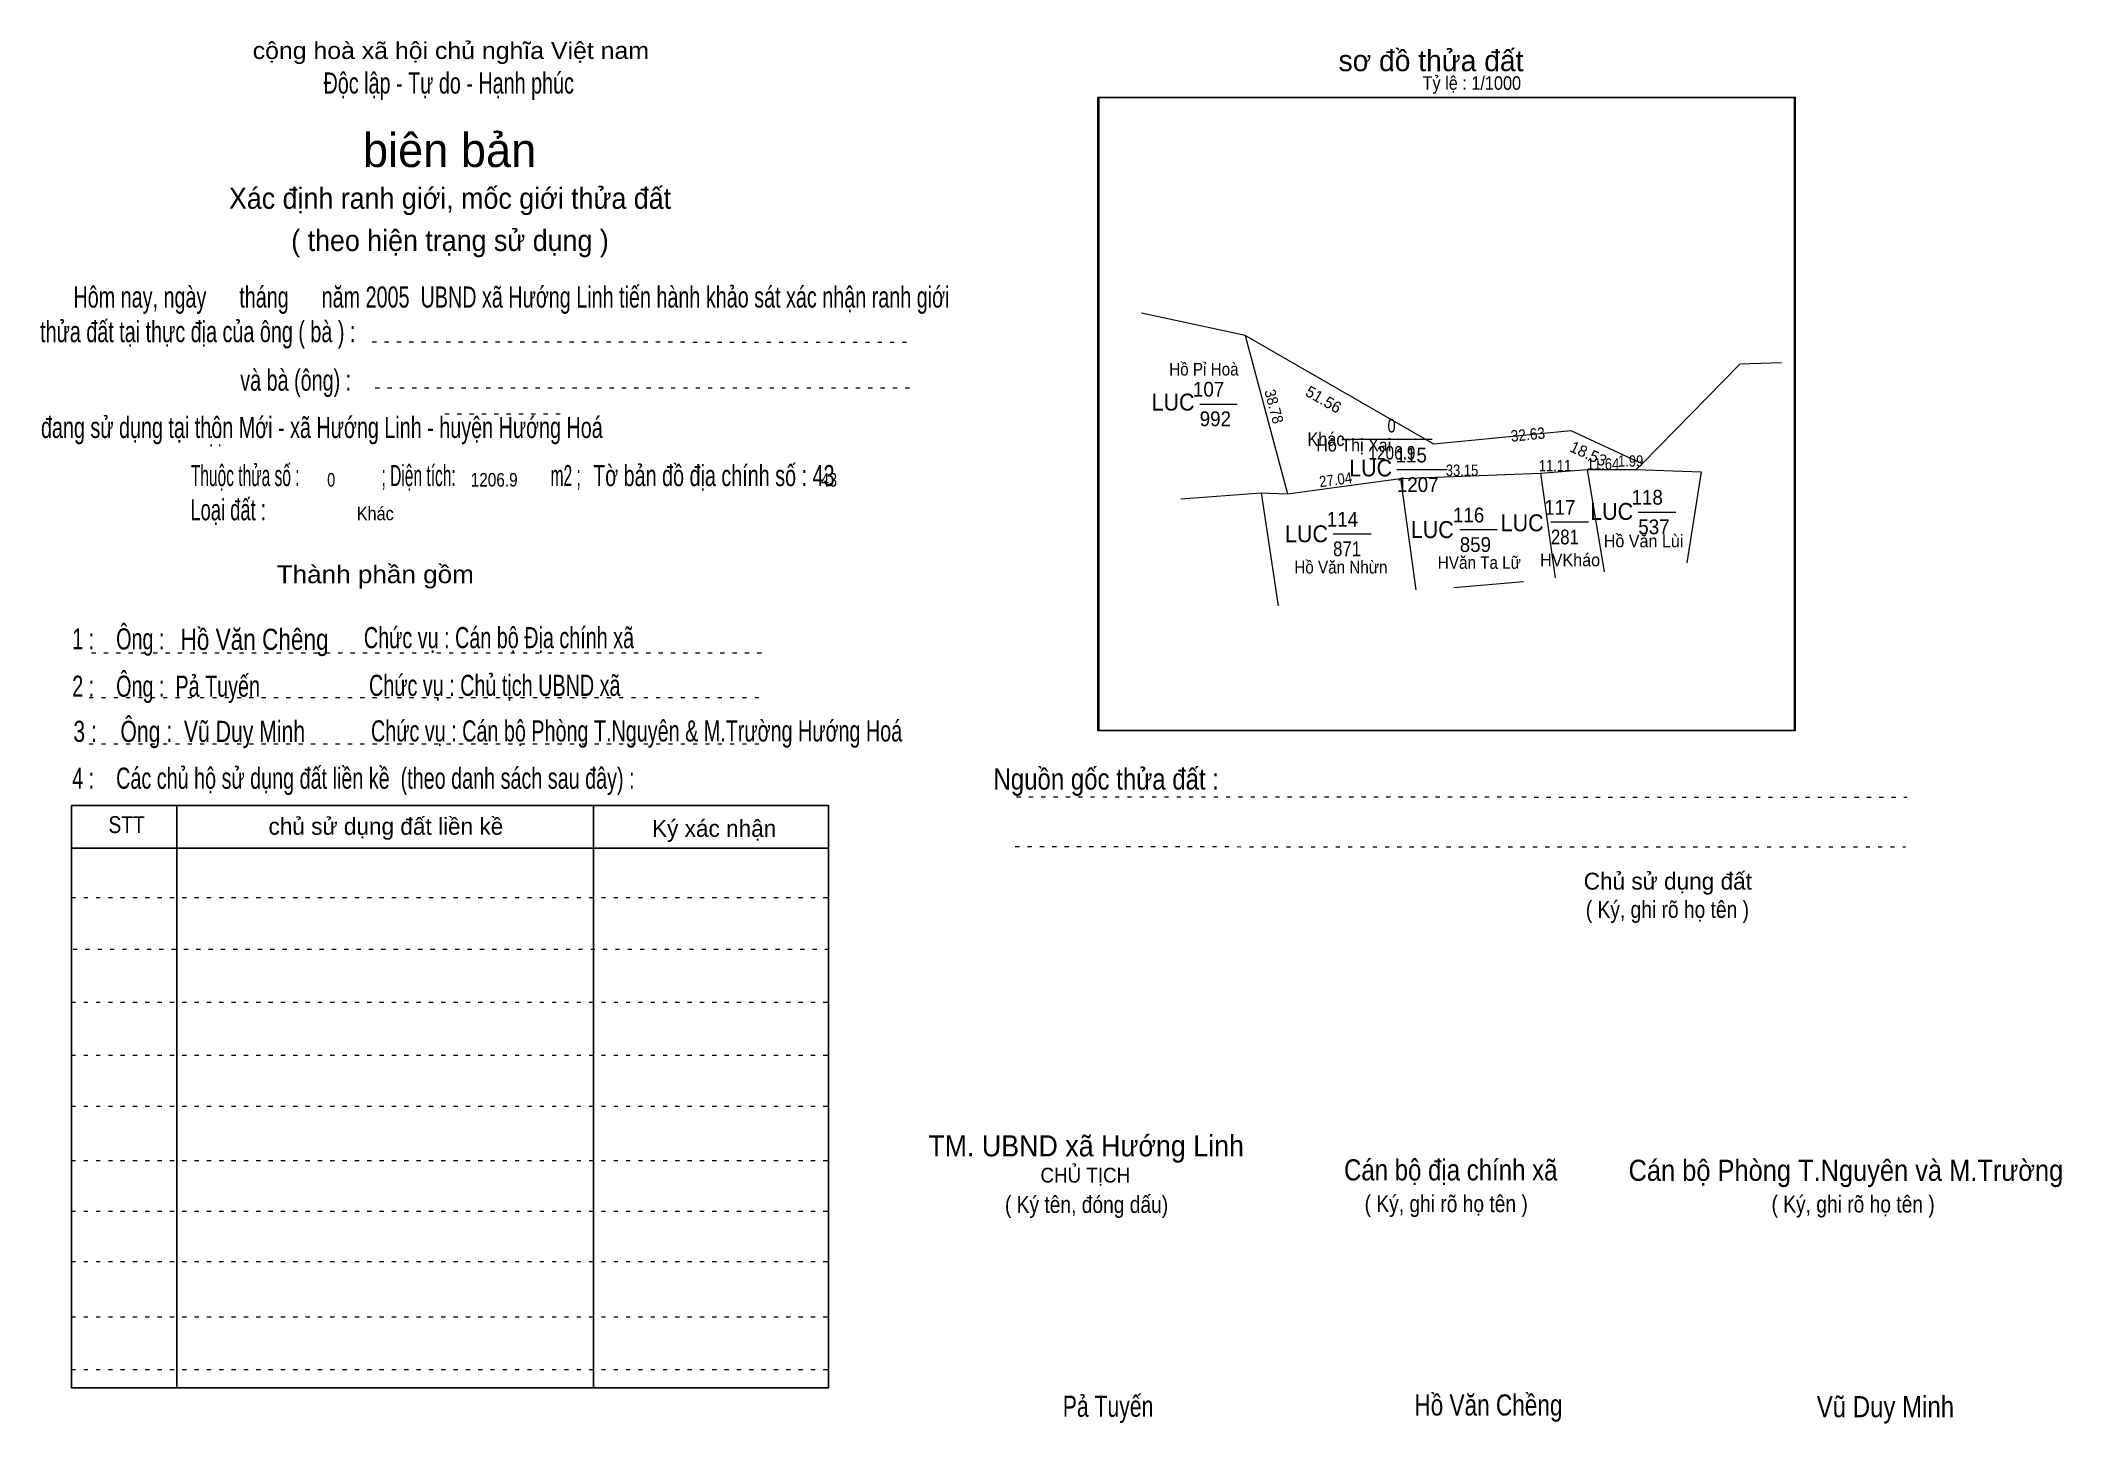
# Model space of a CAD drawing. Header units: centimetres. Extents: x -1.5 to 46.4, y -3.9 to 28.9.
import ezdxf
from ezdxf.enums import TextEntityAlignment as Align

# ---------------------------------------------------------------- set-up
doc = ezdxf.new("R2010")
doc.units = ezdxf.units.CM
doc.header["$LTSCALE"] = 0.16
doc.linetypes.add('DOTTED', pattern=[1.5, 0.3, -1.2])
for name, color, linetype, lineweight in [('15', 7, 'Continuous', 13), ('2', 7, 'Continuous', 25), ('22', 7, 'Continuous', 13), ('33', 7, 'Continuous', 13), ('5', 7, 'DOTTED', 13)]:
    doc.layers.add(name, color=color, linetype=linetype, lineweight=lineweight)
doc.layers.add('34', color=7, linetype='Continuous')
doc.layers.add('51', color=7, linetype='Continuous')

msp = doc.modelspace()

# ---------------------------------------------------------------- linework, layer by layer
at = {"layer": '15'}
for p, q in [((25.97, 20.25), (26.86, 20.25)), ((30.64, 18.7), (31.83, 18.7)), ((32.13, 17.28), (33.02, 17.28)), ((34.29, 17.46), (35.18, 17.46)), ((36.36, 17.69), (37.25, 17.69)), ((29.13, 17.18), (30.03, 17.18))]:
    msp.add_line(p, q, dxfattribs=at)
at = {"layer": '2'}
msp.add_lwpolyline([(23.56, 27.52), (40.06, 27.52), (40.06, 12.52), (23.56, 12.52)], close=True, dxfattribs=at)
at = {"layer": '22'}
for p, q in [((27.05, 21.88), (24.59, 22.41)), ((27.05, 21.88), (28.05, 18.13)), ((35.15, 18.7), (35.55, 16.28)), ((30.73, 18.49), (34.04, 18.62)), ((34.04, 18.62), (34.39, 16.14)), ((27.43, 18.15), (27.83, 15.47)), ((31.99, 15.91), (33.64, 16.05))]:
    msp.add_line(p, q, dxfattribs=at)
msp.add_lwpolyline([(30.73, 18.49), (34.04, 18.62), (35.15, 18.7), (36.31, 18.7), (36.45, 18.84), (34.77, 19.62), (31.52, 19.3), (27.05, 21.88), (28.05, 18.13)], close=True, dxfattribs=at)
for points in [[(36.45, 18.84), (34.77, 19.62), (31.52, 19.3), (27.05, 21.88)], [(36.45, 18.84), (38.77, 21.21), (39.75, 21.24)], [(34.04, 18.62), (35.15, 18.7), (36.31, 18.7), (36.45, 18.84)], [(36.31, 18.7), (37.85, 18.65), (37.51, 16.49)], [(25.52, 18.01), (27.43, 18.15), (28.05, 18.13), (30.73, 18.49), (31.09, 15.85)]]:
    msp.add_lwpolyline(points, dxfattribs=at)
at = {"layer": '33'}
msp.add_line((29.56, 19.42), (31.48, 19.42), dxfattribs=at)
at = {"layer": '5'}
for p, q in [((6.37, 21.73), (19.21, 21.72)), ((6.44, 20.64), (19.25, 20.64)), ((8.09, 20.02), (10.86, 20.02)), ((-0.28, 14.36), (15.72, 14.36)), ((-0.34, 13.3), (15.66, 13.3)), ((-0.34, 12.2), (15.66, 12.2)), ((21.63, 10.95), (42.72, 10.94)), ((21.6, 9.77), (42.69, 9.76)), ((-0.76, 8.56), (17.18, 8.56)), ((-0.72, 7.34), (17.22, 7.34)), ((-0.76, 6.08), (17.18, 6.08)), ((-0.76, 4.83), (17.18, 4.83)), ((-0.76, 3.62), (17.18, 3.62)), ((-0.76, 2.33), (17.18, 2.33)), ((-0.76, 1.13), (17.18, 1.13)), ((-0.76, -0.06), (17.18, -0.06)), ((-0.76, -1.37), (17.18, -1.37)), ((-0.76, -2.62), (17.18, -2.62))]:
    msp.add_line(p, q, dxfattribs=at)
at = {"layer": '5', "linetype": 'Continuous', "lineweight": 25}
for p, q in [((1.74, 10.74), (1.74, -3.05)), ((11.61, 10.74), (11.61, -3.05)), ((-0.76, 9.73), (17.18, 9.73))]:
    msp.add_line(p, q, dxfattribs=at)
for points in [[(23.58, 27.52), (40.08, 27.52), (40.08, 12.52), (23.58, 12.52)], [(-0.76, 10.74), (17.18, 10.74), (17.18, -3.05), (-0.76, -3.05)]]:
    msp.add_lwpolyline(points, close=True, dxfattribs=at)

# ---------------------------------------------------------------- texts
at = {"layer": '15'}
for s, width, p in [('107', 0.95, (25.81, 20.43)), ('992', 0.95, (25.97, 19.73)), ('115', 0.95, (30.61, 18.87)), ('1207', 0.95, (30.64, 18.17)), ('118', 0.95, (36.2, 17.87)), ('116', 0.95, (31.97, 17.45)), ('117', 0.95, (34.13, 17.63)), ('114', 0.95, (28.98, 17.35)), ('281', 0.85, (34.29, 16.93)), ('537', 0.95, (36.36, 17.17)), ('871', 0.85, (29.13, 16.65)), ('859', 0.95, (32.13, 16.75))]:
    msp.add_text(s, height=0.35, dxfattribs=dict(at, width=width)).set_placement(p)
at = {"layer": '22'}
for s, height, width, p in [('Hồ Pỉ Hoà', 0.3, 0.9, (26.07, 20.93)), ('LUC', 0.4, 0.95, (25.34, 20.1)), ('Hồ Thị Xai', 0.3, 0.95, (29.62, 19.13)), ('LUC', 0.4, 0.95, (30.02, 18.54)), ('LUC', 0.4, 0.95, (35.73, 17.51)), ('LUC', 0.4, 0.95, (28.5, 16.98)), ('LUC', 0.4, 0.95, (31.48, 17.08)), ('LUC', 0.4, 0.95, (33.61, 17.24)), ('Hồ Văn Lùi', 0.3, 0.95, (36.485, 16.86)), ('Hồ Văn Nhừn', 0.3, 0.9, (29.315, 16.24)), ('HVăn Ta Lữ', 0.3, 0.9, (32.595, 16.35)), ('HVKháo', 0.3, 0.95, (34.745, 16.41))]:
    msp.add_text(s, height=height, dxfattribs=dict(at, width=width)).set_placement(p, align=Align.CENTER)
at = {"layer": '33'}
for s, width, p in [('0', 0.8, (30.515, 19.58)), ('1206.9', 0.85, (30.525, 18.94))]:
    msp.add_text(s, height=0.32, dxfattribs=dict(at, width=width)).set_placement(p, align=Align.CENTER)
at = {"layer": '33', "width": 0.9}
msp.add_text('Khác', height=0.32, dxfattribs=at).set_placement((29.4, 19.26), align=Align.RIGHT)
at = {"layer": '34'}
for s, width, p in [(': : ', 0.85, (2.5, 19.25)), ('0', 0.8, (5.3, 18.3)), ('1206.9', 0.85, (8.7, 18.3)), ('43', 0.8, (17, 18.3)), ('Khác', 0.9, (6, 17.5))]:
    msp.add_text(s, height=0.32, dxfattribs=dict(at, width=width)).set_placement(p)
at = {"layer": '5'}
for s, height, width, p in [('cộng hoà xã hội chủ nghĩa Việt nam', 0.4, 1.1, (8.23, 28.43)), ('Độc lập - Tự do - Hạnh phúc', 0.5, 0.7, (8.18, 27.61)), ('Xác định ranh giới, mốc giới thửa đất', 0.5, 0.95, (8.21, 24.88)), ('( theo hiện trạng sử dụng )', 0.5, 0.95, (8.21, 23.88)), ('Thành phần gồm', 0.42, 1.1, (6.44, 16.01)), ('Hồ Văn Chêng', 0.5, 0.8, (3.58, 14.43)), ('Chức vụ : Cán bộ Địa chính xã', 0.5, 0.7, (9.37, 14.47)), ('Chức vụ : Chủ tịch UBND xã', 0.5, 0.7, (9.27, 13.34)), ('Chức vụ : Cán bộ Phòng T.Nguyên & M.Trường Hướng Hoá', 0.5, 0.7, (12.63, 12.26)), ('    Nguồn gốc thửa đất :', 0.5, 0.85, (23.44, 11.12)), ('( Ký, ghi rõ họ tên )', 0.4, 0.85, (37.05, 8.08)), ('CHỦ TỊCH', 0.35, 0.95, (23.26, 1.81)), ('( Ký tên, đóng dấu)', 0.4, 0.85, (23.29, 1.09)), ('( Ký, ghi rõ họ tên )', 0.4, 0.85, (31.81, 1.11)), ('( Ký, ghi rõ họ tên )', 0.4, 0.85, (41.45, 1.1)), ('Pả Tuyến', 0.5, 0.75, (23.8, -3.74)), ('Hồ Văn Chềng', 0.5, 0.8, (32.81, -3.71)), ('Vũ Duy Minh', 0.5, 0.85, (42.215, -3.75))]:
    msp.add_text(s, height=height, dxfattribs=dict(at, width=width)).set_placement(p, align=Align.CENTER)
msp.add_text('sơ đồ thửa đất', height=0.5, dxfattribs=at).set_placement((29.26, 28.14))
for s, height, p in [('biên bản', 0.8, (8.2, 25.87)), ('      chủ sử dụng đất liền kề', 0.4, (6.245, 10.05)), ('   Ký xác nhận', 0.4, (14.245, 10)), ('Chủ sử dụng đất', 0.4, (37.06, 8.75))]:
    msp.add_text(s, height=height, dxfattribs=at).set_placement(p, align=Align.CENTER)
for s, height, width, p in [('   Hôm nay, ngày      tháng      năm 2005  UBND xã Hướng Linh tiến hành khảo sát xác nhận ranh giới ', 0.5, 0.7, (-1.1, 22.54)), ('thửa đất tại thực địa của ông ( bà ) :                                       ', 0.5, 0.7, (-1.5, 21.72)), ('                                     và bà (ông) :', 0.5, 0.7, (-1.57, 20.57)), (' đang sử dụng tại thôn Mới - xã Hướng Linh - huyện Hướng Hoá', 0.5, 0.7, (-1.61, 19.45)), ('Thuộc thửa số :                   ; Diện tích:                      m2 ;                                            ', 0.5, 0.55, (2.07, 18.31)), ('Tờ bản đồ địa chính số : 43', 0.5, 0.7, (11.6, 18.31)), ('Loại đất :  ', 0.5, 0.65, (2.06, 17.5)), ('    1 :    Ông :                                                        ', 0.5, 0.7, (-1.26, 14.44)), ('    2 :    Ông :  Pả Tuyến', 0.5, 0.7, (-1.26, 13.32)), ('    3 :    Ông :  Vũ Duy Minh', 0.5, 0.75, (-1.27, 12.25)), ('    4 :    Các chủ hộ sử dụng đất liền kề  (theo danh sách sau đây) :', 0.5, 0.7, (-1.26, 11.14)), ('STT', 0.4, 0.85, (0.12, 10.09)), ('TM. UBND xã Hướng Linh', 0.5, 0.95, (19.54, 2.43)), ('Cán bộ địa chính xã  ', 0.5, 0.85, (29.39, 1.86)), ('Cán bộ Phòng T.Nguyên và M.Trường', 0.5, 0.9, (36.13, 1.85))]:
    msp.add_text(s, height=height, dxfattribs=dict(at, width=width)).set_placement(p)
at = {"layer": '51', "width": 0.9}
msp.add_text('Tỷ lệ : 1/1000', height=0.32, dxfattribs=at).set_placement((31.25, 27.7))
at = {"layer": '51'}
for s, height, rotation, width, p in [('38.78', 0.26, 284.882, 0.95, (27.6054, 20.1634)), ('32.63', 0.27, 5.539, 0.9, (33.757, 19.3985)), ('27.04', 0.26, 7.714, 0.9, (29.2076, 18.3338))]:
    msp.add_text(s, height=height, rotation=rotation, dxfattribs=dict(at, width=width)).set_placement(p, align=Align.CENTER)
for s, rotation, p in [('51.56', 330.064, (28.8376, 20.2453)), ('18.53', 335.316, (35.1236, 18.9545))]:
    msp.add_text(s, height=0.27, rotation=rotation, dxfattribs=at).set_placement(p, align=Align.CENTER)
at = {"layer": '51', "width": 0.85}
for s, p in [('33.15', (32.185, 18.55)), ('11.11', (34.39, 18.66)), ('11.64', (35.525, 18.7)), ('1.99', (36.18, 18.77))]:
    msp.add_text(s, height=0.27, dxfattribs=at).set_placement(p, align=Align.CENTER)

doc.saveas('drawing.dxf')
